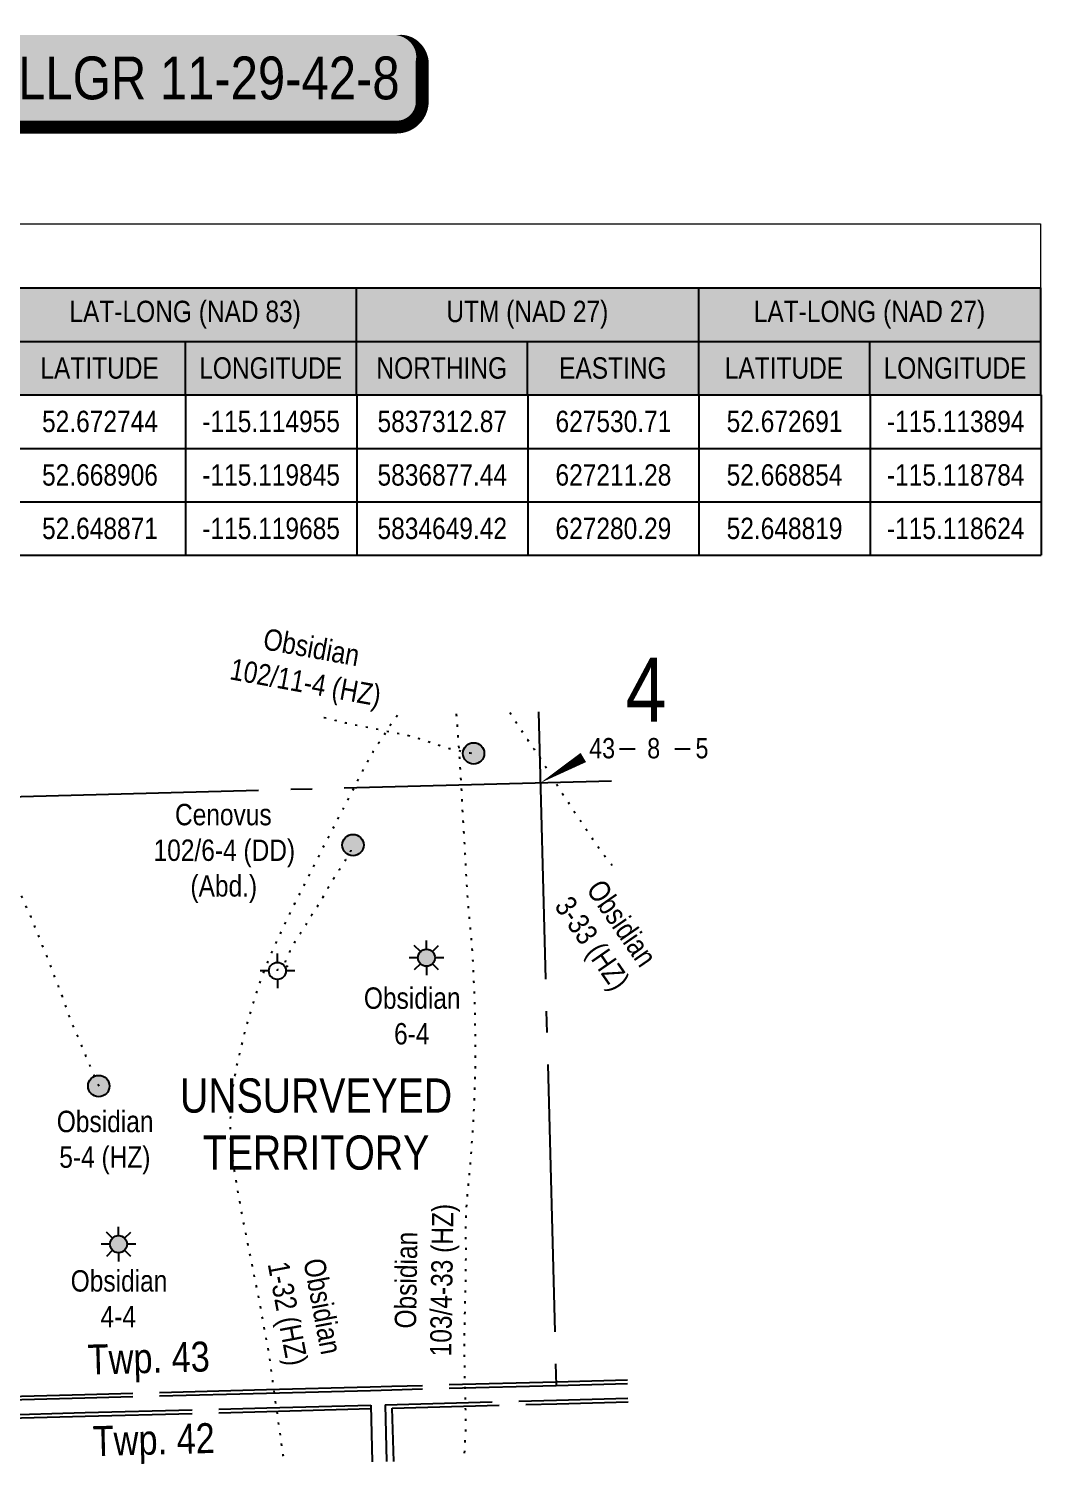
# Model space of a CAD drawing. Extents: x 623573 to 630850, y 5829278 to 5839468.
# Drawn here: x 625033 to 626453, y 5832191 to 5834205 of the extents above; entities that cross this region are included whole.
import ezdxf
from ezdxf.enums import TextEntityAlignment as Align

# ---------------------------------------------------------------- set-up
doc = ezdxf.new("R2010")
doc.units = 0
doc.header["$LTSCALE"] = 5
for name, pattern in [('foc-DOT', [1, 0.2, -0.8]), ('foc-QUARTERLINE', [33, 25, -3, 2, -3]), ('foc-UNSURVEYED', [12.5, 10, -2.5])]:
    doc.linetypes.add(name, pattern=pattern)
doc.layers.get('Defpoints').update_dxf_attribs({"color": 9})
for name, color, linetype in [('10', 1, 'Continuous'), ('9', 3, 'Continuous'), ('ABADATA-DRILL-T', 8, 'Continuous'), ('AS-DRILL', 8, 'foc-DOT'), ('AS-DRILL-T', 8, 'Continuous'), ('C-WS-S', 8, 'Continuous'), ('CG-NOTES', 7, 'Continuous'), ('D-TXT', 6, 'Continuous'), ('F-WS-S', 8, 'Continuous'), ('L-QSEC', 8, 'foc-QUARTERLINE'), ('L-SECLBL', 7, 'Continuous'), ('L-UNS-T', 3, 'Continuous'), ('L-USEC', 7, 'foc-UNSURVEYED')]:
    doc.layers.add(name, color=color, linetype=linetype)
doc.styles.add('80', font='ARIALN.TTF', dxfattribs={"height": 10})
doc.styles.add('80B', font='ARIALNB.TTF', dxfattribs={"height": 25})
doc.styles.add('80L', font='ARIALN.TTF', dxfattribs={"height": 10})
doc.styles.add('SIMPLEX', font='ARIALN.TTF')

# ---------------------------------------------------------------- blocks, each defined once
blk = doc.blocks.new('L-SECLBL')
at = {"layer": '9', "color": 7}
for p, q in [((-5.08, -27.83), (-12.29, -27.83)), ((20.7, -27.83), (13.5, -27.83))]:
    blk.add_line(p, q, dxfattribs=at)
at = {"layer": '10', "color": 2, "style": 'SIMPLEX'}
blk.add_attdef('SEC', text='', height=30, dxfattribs=at).set_placement((0, 0), align=Align.MIDDLE)
at = {"layer": '10', "color": 5, "style": '80L'}
blk.add_attdef('TWP', text='', height=9.5, dxfattribs=at).set_placement((-14.43, -27.37), align=Align.MIDDLE_RIGHT)
blk.add_attdef('RGE', text='', height=9.5, dxfattribs=at).set_placement((3.62, -27.37), align=Align.MIDDLE_CENTER)
blk.add_attdef('MER', text='', height=9.5, dxfattribs=at).set_placement((23.17, -27.37), align=Align.MIDDLE_LEFT)
blk = doc.blocks.new('BH-Existing')
at = {"layer": 'AS-DRILL-T'}
h = blk.add_hatch(color=256, dxfattribs=at)
h.dxf.hatch_style = 1
edge = h.paths.add_edge_path()
edge.add_arc((0, 0), 0.5, 0, 360)
blk.add_circle((0, 0), 0.5, dxfattribs=at)
blk = doc.blocks.new('GABD')
for p, q in [((0, 0.81), (0, 1.62)), ((-0.81, 0), (-1.62, 0)), ((1.62, 0), (0.81, 0)), ((0, -0.81), (0, -1.62))]:
    blk.add_line(p, q)
blk.add_circle((0, 0), 0.8)
blk = doc.blocks.new('GAS')
h = blk.add_hatch(color=255)
h.dxf.hatch_style = 1
edge = h.paths.add_edge_path()
edge.add_arc((0, 0), 0.9, 0, 360)
for p, q in [((0, 0.81), (0, 1.62)), ((-0.81, 0), (-1.62, 0)), ((-0.57, 0.57), (-1.14, 1.14)), ((0.57, 0.57), (1.14, 1.14)), ((1.62, 0), (0.81, 0)), ((-0.57, -0.57), (-1.14, -1.14)), ((0, -0.81), (0, -1.62)), ((1.14, -1.14), (0.57, -0.57))]:
    blk.add_line(p, q)
blk.add_circle((0, 0), 0.8)
blk = doc.blocks.new('*U84')
h = blk.add_hatch(color=255)
edge = h.paths.add_edge_path()
edge.add_line((-89, -11.5), (89, -11.5))
edge.add_arc((89, -5.5), 6, 270, 360)
edge.add_line((95, -5.5), (95, 4))
edge.add_arc((89, 4), 6, 0, 90)
edge.add_line((89, 10), (-89, 10))
edge.add_arc((-89, 4), 6, 90, 180)
edge.add_line((-95, 4), (-95, -5.5))
edge.add_arc((-89, -5.5), 6, 180, 270)
at = {"color": 14, "flags": 128}
blk.add_lwpolyline([(-89, -11.5, 3, 3, 0), (89, -11.5, 3, 3, 0.414214), (95, -5.5, 3, 3, 0), (95, 4, 3, 0, 0.414214), (89, 10, 0, 0, 0), (-89, 10, 0, 0, 0.414214), (-95, 4, 0, 0, 0), (-95, -5.5, 0, 3, 0.414214)], format="xyseb", close=True, dxfattribs=at)
at = {"color": 14, "style": '80'}
blk.add_attdef('DRILL_001', (-16.45, -5), '', height=10, dxfattribs=at)
blk = doc.blocks.new('*T52')
at = {"layer": 'CG-NOTES', "color": 0, "linetype": 'ByBlock', "lineweight": -2, "transparency": 16777216}
for p, q in [((0, -30), (960, -30)), ((100, -30), (100, -80)), ((320, -30), (320, -80)), ((480, -30), (480, -80)), ((640, -30), (640, -80)), ((800, -30), (800, -80)), ((960, -30), (960, -80)), ((100, -55), (960, -55)), ((200, -55), (200, -80)), ((260, -55), (260, -80)), ((400, -55), (400, -80)), ((560, -55), (560, -80)), ((720, -55), (720, -80)), ((880, -55), (880, -80)), ((0, -80), (960, -80))]:
    blk.add_line(p, q, dxfattribs=at)
at = {"layer": 'CG-NOTES', "linetype": 'ByBlock', "lineweight": 15, "transparency": 16777216}
blk.add_line((0, -30), (0, -80), dxfattribs=at)
at = {"layer": 'CG-NOTES', "color": 254, "true_color": 0xd9d9d9, "transparency": 16777216}
for points in [[(0, -30), (0, -80), (100, -30), (100, -80)], [(100, -30), (100, -55), (320, -30), (320, -55)], [(320, -30), (320, -55), (480, -30), (480, -55)], [(480, -30), (480, -55), (640, -30), (640, -55)], [(640, -30), (640, -55), (800, -30), (800, -55)], [(800, -30), (800, -55), (960, -30), (960, -55)], [(100, -55), (100, -80), (200, -55), (200, -80)], [(200, -55), (200, -80), (260, -55), (260, -80)], [(260, -55), (260, -80), (320, -55), (320, -80)], [(320, -55), (320, -80), (400, -55), (400, -80)], [(400, -55), (400, -80), (480, -55), (480, -80)], [(480, -55), (480, -80), (560, -55), (560, -80)], [(560, -55), (560, -80), (640, -55), (640, -80)], [(640, -55), (640, -80), (720, -55), (720, -80)], [(720, -55), (720, -80), (800, -55), (800, -80)], [(800, -55), (800, -80), (880, -55), (880, -80)], [(880, -55), (880, -80), (960, -55), (960, -80)]]:
    blk.add_solid(points, dxfattribs=at)
at = {"layer": 'Defpoints', "color": 8, "linetype": 'ByBlock', "lineweight": 0, "transparency": 16777216}
for p, q in [((0, 0), (960, 0)), ((0, 0), (0, -30)), ((960, 0), (960, -30))]:
    blk.add_line(p, q, dxfattribs=at)
at = {"layer": 'CG-NOTES', "color": 14, "transparency": 16777216, "char_height": 10, "attachment_point": 5, "style": '80'}
for s, insert, width in [('LOCALS', (210, -42.5), 219.25), ('UTM (NAD 83)', (400, -42.5), 159.25), ('LAT-LONG (NAD 83)', (560, -42.5), 159.25), ('UTM (NAD 27)', (720, -42.5), 159.25), ('LAT-LONG (NAD 27)', (880, -42.5), 159.25), ('POINT', (50, -55), 99.25), ('LOCATION', (150, -67.5), 99.25), ('METES', (230, -67.5), 59.25), ('BOUNDS', (290, -67.5), 59.25), ('NORTHING', (360, -67.5), 79.25), ('EASTING', (440, -67.5), 79.25), ('LATITUDE', (520, -67.5), 79.25), ('LONGITUDE', (600, -67.5), 79.25), ('NORTHING', (680, -67.5), 79.25), ('EASTING', (760, -67.5), 79.25), ('LATITUDE', (840, -67.5), 79.25), ('LONGITUDE', (920, -67.5), 79.25)]:
    blk.add_mtext(s, dxfattribs=dict(at, insert=insert, width=width))
blk = doc.blocks.new('DRILL HEADING')
blk.add_blockref('*T52', (0, 80))
at = {"style": '80B'}
blk.add_attdef('DRILLNAME_001', (0.98, 59.01), '', height=12, dxfattribs=at)

msp = doc.modelspace()

# ---------------------------------------------------------------- linework, layer by layer
at = {"layer": 'AS-DRILL', "ltscale": 3, "flags": 128}
for points in [[(625550.326, 5833241.493), (625547.154, 5833237.352), (625542.629, 5833231.021), (625538.123, 5833224.36), (625533.623, 5833217.459), (625529.231, 5833210.671), (625524.723, 5833203.69), (625520.273, 5833196.791), (625515.874, 5833189.842), (625511.569, 5833182.757), (625507.352, 5833175.393), (625503.242, 5833167.722), (625499.334, 5833160.027), (625495.389, 5833152.17), (625491.32, 5833144.11), (625487.23, 5833136.06), (625483.004, 5833127.896), (625478.775, 5833119.821), (625473.663, 5833109.963), (625463.906, 5833091.11), (625456.375, 5833076.617), (625452.176, 5833068.523), (625443.836, 5833052.098), (625439.702, 5833043.846), (625435.682, 5833035.808), (625431.563, 5833027.717), (625427.356, 5833019.573), (625423.131, 5833011.349), (625418.983, 5833003.247), (625414.847, 5832995.055), (625410.59, 5832986.55), (625406.33, 5832978.145), (625402.109, 5832969.761), (625397.885, 5832961.127), (625393.81, 5832952.537), (625389.782, 5832944.028), (625385.738, 5832935.408), (625381.669, 5832926.588), (625377.773, 5832918.003), (625373.925, 5832909.168), (625370.251, 5832900.508), (625366.67, 5832891.781), (625363.229, 5832883.017), (625359.816, 5832873.994), (625356.61, 5832865.067), (625353.614, 5832856.105), (625350.725, 5832846.916), (625347.931, 5832837.919), (625345.074, 5832828.651), (625342.301, 5832819.604), (625339.631, 5832810.481), (625337.195, 5832801.564), (625334.817, 5832792.318), (625332.577, 5832783.166), (625330.389, 5832773.975), (625328.105, 5832764.592), (625325.892, 5832755.18), (625323.92, 5832745.725), (625322.176, 5832736.366), (625320.616, 5832726.831), (625319.292, 5832717.493), (625318.121, 5832708.019), (625317.228, 5832698.612), (625316.586, 5832689.202), (625316.136, 5832679.687), (625315.88, 5832670.027), (625315.825, 5832660.362), (625316.089, 5832650.696), (625316.713, 5832641.069), (625317.627, 5832631.44), (625318.787, 5832621.937), (625320.08, 5832612.358), (625321.437, 5832602.99), (625322.955, 5832593.607), (625326.204, 5832575.066), (625329.426, 5832556.804), (625332.721, 5832538.405), (625336.241, 5832520.221), (625339.994, 5832501.573), (625343.693, 5832483.405), (625347.47, 5832464.958), (625351.183, 5832446.669), (625354.792, 5832428.538), (625358.335, 5832409.845), (625361.738, 5832391.158), (625365.143, 5832372.771), (625368.488, 5832354.032), (625371.552, 5832335.317), (625374.107, 5832316.527), (625376.41, 5832297.832), (625379.093, 5832279.166), (625381.878, 5832260.373), (625384.463, 5832241.604), (625387.072, 5832223.086), (625389.848, 5832204.273), (625391.739, 5832191.298)], [(625447.364, 5833238.756), (625447.498, 5833238.724), (625455.089, 5833236.892), (625462.62, 5833235.029), (625470.289, 5833233.239), (625478.17, 5833231.405), (625486.303, 5833229.487), (625494.493, 5833227.7), (625502.356, 5833226.146), (625510.066, 5833224.737), (625517.776, 5833223.278), (625525.41, 5833221.708), (625532.983, 5833220.155), (625540.393, 5833218.749), (625547.611, 5833217.367), (625554.591, 5833215.959), (625561.331, 5833214.485), (625567.946, 5833212.858), (625574.516, 5833211.029), (625580.95, 5833209.077), (625587.195, 5833207.059), (625593.391, 5833204.981), (625599.699, 5833202.835), (625605.866, 5833200.766), (625611.931, 5833198.744), (625617.851, 5833196.898), (625623.404, 5833195.333), (625628.691, 5833193.981), (625633.673, 5833192.811), (625638.353, 5833191.733), (625642.882, 5833190.691), (625647.147, 5833189.772), (625651.207, 5833189.068), (625651.9, 5833188.966), (625657.151, 5833188.254)], [(625632.91, 5833243.688), (625632.958, 5833243.081), (625633.472, 5833236.112), (625633.98, 5833228.973), (625634.47, 5833221.743), (625634.986, 5833214.304), (625635.511, 5833206.536), (625636.067, 5833198.727), (625636.661, 5833190.59), (625637.22, 5833182.302), (625637.725, 5833174.123), (625638.231, 5833165.953), (625638.737, 5833157.744), (625639.234, 5833149.484), (625639.732, 5833140.854), (625640.197, 5833132.293), (625640.647, 5833123.582), (625641.075, 5833114.56), (625641.518, 5833105.709), (625642.043, 5833096.789), (625642.647, 5833087.542), (625643.215, 5833079.264), (625644.448, 5833059.02), (625644.61, 5833055.933), (625645.099, 5833046.843), (625645.584, 5833037.562), (625645.995, 5833028.39), (625646.465, 5833019.299), (625646.975, 5833010.169), (625647.513, 5833000.79), (625648.114, 5832991.613), (625648.834, 5832982.148), (625648.862, 5832981.829), (625649.596, 5832972.585), (625650.435, 5832963.134), (625651.332, 5832953.764), (625652.179, 5832944.383), (625653.036, 5832935.023), (625653.928, 5832925.453), (625654.822, 5832915.833), (625655.53, 5832906.429), (625656.012, 5832896.868), (625656.51, 5832887.438), (625656.965, 5832877.786), (625657.282, 5832868.402), (625657.606, 5832858.747), (625657.771, 5832854.399), (625657.964, 5832849.323), (625658.293, 5832839.888), (625658.559, 5832830.552), (625658.765, 5832821.204), (625658.945, 5832811.696), (625659.101, 5832802.367), (625659.242, 5832792.857), (625659.342, 5832783.356), (625659.362, 5832774.214), (625659.312, 5832764.719), (625659.264, 5832755.184), (625659.218, 5832745.88), (625658.834, 5832727.424), (625658.153, 5832708.469), (625657.358, 5832689.682), (625656.338, 5832670.668), (625655.149, 5832652), (625653.808, 5832633.018), (625652.379, 5832614.364), (625650.771, 5832596.046), (625648.874, 5832577.289), (625647.198, 5832558.519), (625646.245, 5832539.987), (625645.967, 5832521.323), (625646.049, 5832502.609), (625646.109, 5832483.624), (625645.964, 5832464.814), (625645.666, 5832445.779), (625645.266, 5832426.782), (625644.785, 5832407.803), (625644.334, 5832388.844), (625644.09, 5832369.991), (625644.087, 5832351.155), (625644.292, 5832332.354), (625644.618, 5832313.516), (625645.01, 5832294.83), (625645.437, 5832276.334), (625645.828, 5832257.318), (625645.657, 5832238.347), (625644.865, 5832219.43), (625643.726, 5832200.383), (625643.583, 5832197.993)], [(625708.031, 5833245.685), (625710.968, 5833241.148), (625715.066, 5833234.824), (625719.26, 5833228.262), (625723.58, 5833221.504), (625728.074, 5833214.579), (625732.698, 5833207.639), (625737.351, 5833200.749), (625741.9, 5833194.026), (625746.487, 5833187.365), (625751.181, 5833180.436), (625755.818, 5833173.386), (625760.411, 5833166.104), (625765.063, 5833158.504), (625769.685, 5833150.903), (625774.378, 5833143.264), (625779.323, 5833135.542), (625784.738, 5833127.431), (625795.871, 5833110.399), (625796.675, 5833109.109), (625801.764, 5833101.231), (625806.898, 5833093.553), (625812.094, 5833085.787), (625817.145, 5833078.218), (625822.299, 5833070.571), (625827.764, 5833062.842), (625833.273, 5833055.374), (625838.831, 5833047.898), (625844.35, 5833040.441), (625850.042, 5833032.838), (625853.835, 5833027.68)], [(624928.068, 5833224.951), (624930.29, 5833219.638), (624932.866, 5833214.123), (624935.462, 5833208.93), (624938.094, 5833203.547), (624940.497, 5833197.747), (624942.61, 5833191.551), (624944.665, 5833185.262), (624946.826, 5833179.127), (624949.133, 5833173.155), (624951.423, 5833167.453), (624953.616, 5833162.018), (624955.711, 5833156.912), (624957.747, 5833152.123), (624959.753, 5833147.304), (624961.709, 5833142.163), (624963.634, 5833137.002), (624965.515, 5833132.04), (624967.384, 5833127.147), (624969.341, 5833122.286), (624971.557, 5833117.123), (624973.855, 5833111.891), (624976.022, 5833106.666), (624978.161, 5833101.4), (624980.318, 5833096.205), (624982.424, 5833091.028), (624984.423, 5833085.749), (624986.357, 5833080.277), (624988.268, 5833074.895), (624990.127, 5833069.592), (624992.024, 5833064.4), (624994.03, 5833059.211), (624996.143, 5833053.794), (624998.229, 5833048.617), (625000.382, 5833043.562), (625002.614, 5833038.569), (625004.816, 5833033.534), (625006.975, 5833028.269), (625009.082, 5833023.032), (625011.192, 5833017.716), (625013.368, 5833012.181), (625015.547, 5833006.516), (625017.799, 5833000.733), (625020.109, 5832995.021), (625022.418, 5832989.36), (625024.733, 5832983.859), (625027.135, 5832978.47), (625029.552, 5832973.251), (625031.842, 5832968.309), (625034.078, 5832963.526), (625036.242, 5832958.441), (625038.439, 5832952.857), (625040.759, 5832947.135), (625043.088, 5832941.504), (625045.42, 5832935.713), (625047.724, 5832929.862), (625049.99, 5832924.319), (625052.23, 5832918.986), (625054.41, 5832913.661), (625056.518, 5832908.425), (625058.578, 5832903.477), (625060.58, 5832898.477), (625062.622, 5832893.049), (625064.714, 5832887.662), (625066.747, 5832882.603), (625068.631, 5832877.511), (625070.514, 5832872.468), (625072.506, 5832867.419), (625074.606, 5832862.122), (625076.502, 5832857.34), (625078.443, 5832852.359), (625080.151, 5832847.482), (625081.823, 5832842.434), (625083.699, 5832836.911), (625085.717, 5832830.902), (625087.759, 5832825.114), (625089.662, 5832820.042), (625091.569, 5832815.23), (625093.578, 5832810.311), (625095.669, 5832805.324), (625097.931, 5832800.321), (625100.203, 5832795.319), (625102.424, 5832790.345), (625104.573, 5832785.43), (625106.65, 5832780.223), (625108.741, 5832774.845), (625110.88, 5832769.57), (625113.086, 5832764.416), (625115.318, 5832759.392), (625117.381, 5832754.705), (625119.24, 5832750.182), (625120.996, 5832745.776), (625122.707, 5832741.559), (625124.423, 5832737.523), (625126.136, 5832733.617), (625127.757, 5832729.808), (625129.35, 5832726.248), (625129.9, 5832725.112), (625131.61, 5832721.706)], [(625382.038, 5832883.221), (625382.033, 5832883.391), (625382.025, 5832883.711), (625382.011, 5832884.221), (625382, 5832884.671), (625382.135, 5832884.865), (625382.446, 5832885.193), (625382.886, 5832885.594), (625383.464, 5832886.04), (625384.114, 5832886.427), (625384.893, 5832886.878), (625385.619, 5832887.417), (625386.279, 5832887.814), (625386.971, 5832888.123), (625387.704, 5832888.372), (625388.489, 5832888.603), (625389.163, 5832888.811), (625389.719, 5832888.995), (625390.304, 5832889.171), (625391.009, 5832889.369), (625391.863, 5832889.612), (625392.701, 5832889.694), (625393.371, 5832889.722), (625394.139, 5832889.792), (625394.932, 5832889.712), (625395.843, 5832889.666), (625396.333, 5832889.689), (625396.547, 5832889.525), (625396.377, 5832889.52), (625395.651, 5832890.131), (625394.523, 5832890.432), (625393.373, 5832890.412), (625392.308, 5832890.584), (625391.309, 5832890.137), (625390.71, 5832889.731), (625390.62, 5832889.719), (625390.579, 5832889.758), (625390.527, 5832889.847), (625390.493, 5832889.966), (625390.548, 5832890.177), (625390.659, 5832890.5), (625390.849, 5832890.896), (625391.067, 5832891.342), (625391.283, 5832891.877), (625391.518, 5832892.474), (625391.8, 5832893.171), (625392.148, 5832894.001), (625392.612, 5832894.993), (625393.123, 5832896.097), (625393.673, 5832897.242), (625394.259, 5832898.548), (625394.891, 5832900.005), (625395.582, 5832901.494), (625396.292, 5832903.053), (625397.083, 5832904.914), (625397.951, 5832906.908), (625398.828, 5832908.911), (625399.784, 5832910.997), (625400.808, 5832913.155), (625401.918, 5832915.425), (625403.11, 5832917.667), (625404.42, 5832919.952), (625405.792, 5832922.179), (625407.164, 5832924.416), (625408.496, 5832926.642), (625409.877, 5832928.899), (625411.386, 5832931.259), (625412.884, 5832933.609), (625414.344, 5832935.938), (625415.776, 5832938.147), (625417.259, 5832940.347), (625418.711, 5832942.586), (625420.11, 5832944.893), (625421.433, 5832947.099), (625422.707, 5832949.253), (625423.932, 5832951.346), (625425.186, 5832953.519), (625426.362, 5832955.581), (625427.531, 5832957.542), (625428.77, 5832959.476), (625430.128, 5832961.492), (625431.564, 5832963.56), (625433.038, 5832965.7), (625434.423, 5832967.817), (625437.178, 5832972.221), (625438.626, 5832974.62), (625440.034, 5832976.978), (625441.444, 5832979.296), (625442.922, 5832981.675), (625444.331, 5832984.003), (625445.76, 5832986.351), (625447.092, 5832988.577), (625448.355, 5832990.741), (625449.688, 5832992.927), (625450.973, 5832995.061), (625452.159, 5832997.123), (625453.306, 5832999.174), (625454.402, 5833001.214), (625455.448, 5833003.282), (625456.456, 5833005.299), (625457.533, 5833007.318), (625458.698, 5833009.419), (625459.856, 5833011.42), (625461.134, 5833013.405), (625462.474, 5833015.341), (625463.774, 5833017.245), (625465.024, 5833019.169), (625466.263, 5833021.122), (625467.504, 5833023.035), (625468.775, 5833024.899), (625470.067, 5833026.724), (625471.38, 5833028.549), (625472.662, 5833030.393), (625473.721, 5833031.982), (625474.779, 5833033.58), (625475.749, 5833035.106), (625476.631, 5833036.57), (625477.453, 5833038.022), (625478.227, 5833039.413), (625478.973, 5833040.723), (625479.739, 5833042.013), (625480.507, 5833043.244), (625481.207, 5833044.413), (625481.857, 5833045.55), (625482.499, 5833046.628), (625483.093, 5833047.623), (625483.627, 5833048.628), (625484.121, 5833049.601), (625484.587, 5833050.534), (625484.985, 5833051.384), (625485.365, 5833052.155), (625485.714, 5833052.934), (625486.044, 5833053.713), (625486.355, 5833054.431), (625486.637, 5833055.129), (625486.908, 5833055.836), (625487.139, 5833056.563), (625487.341, 5833057.268), (625487.556, 5833057.854), (625487.712, 5833058.388), (625487.819, 5833058.882), (625487.929, 5833059.255), (625488.021, 5833059.537), (625488.077, 5833059.709), (625488.156, 5833059.751), (625488.235, 5833059.783), (625488.315, 5833059.795), (625488.326, 5833059.755), (625488.275, 5833059.774), (625488.245, 5833059.793), (625488.28, 5833059.594), (625488.289, 5833059.264), (625488.261, 5833059.163)]]:
    msp.add_lwpolyline(points, dxfattribs=at)
at = {"layer": 'CG-NOTES', "color": 7, "lineweight": 25}
for p, q in [((623573.253, 5833691.159), (626453.253, 5833691.159)), ((625253.253, 5833691.159), (625253.253, 5833466.159)), ((625493.253, 5833691.159), (625493.253, 5833466.159)), ((625733.253, 5833691.159), (625733.253, 5833466.159)), ((625973.253, 5833691.159), (625973.253, 5833466.159)), ((626213.253, 5833691.159), (626213.253, 5833466.159)), ((626453.253, 5833691.159), (626453.253, 5833466.159)), ((623573.253, 5833616.159), (626453.253, 5833616.159)), ((623573.253, 5833541.159), (626453.253, 5833541.159)), ((623573.253, 5833466.159), (626453.253, 5833466.159))]:
    msp.add_line(p, q, dxfattribs=at)
at = {"layer": 'L-QSEC', "ltscale": 3}
for p, q in [((625747.984, 5833246.747), (625773.077, 5832301.471)), ((625850.602, 5833149.44), (624937.623, 5833125.172))]:
    msp.add_line(p, q, dxfattribs=at)
at = {"layer": 'L-SECLBL', "flags": 128}
msp.add_lwpolyline([(625750.638, 5833146.783, 0, 14.995, 0), (625811.069, 5833182.596, 0, 0, 0)], format="xyseb", dxfattribs=at)
at = {"layer": 'L-USEC', "ltscale": 3}
for p, q in [((625772.943, 5832306.499), (625542.428, 5832300.371)), ((625872.908, 5832309.156), (625772.943, 5832306.499)), ((625873.042, 5832304.128), (625773.077, 5832301.471)), ((625112.04, 5832283.899), (624960.299, 5832279.865)), ((625111.906, 5832288.927), (624970.205, 5832285.16)), ((625366.542, 5832295.696), (625111.906, 5832288.927)), ((625366.676, 5832290.668), (625112.04, 5832283.899)), ((625512.273, 5832299.569), (625366.542, 5832295.696)), ((625512.407, 5832294.541), (625366.676, 5832290.668)), ((625542.428, 5832300.371), (625512.273, 5832299.569)), ((625542.561, 5832295.343), (625512.407, 5832294.541)), ((625773.077, 5832301.471), (625542.561, 5832295.343)), ((625773.611, 5832281.319), (625873.577, 5832283.981)), ((625112.562, 5832263.712), (625367.214, 5832270.495)), ((625112.696, 5832258.683), (625367.348, 5832265.467)), ((625367.214, 5832270.495), (625512.933, 5832274.376)), ((625367.348, 5832265.467), (625513.065, 5832269.348)), ((625512.933, 5832274.376), (625515.022, 5832194.575)), ((625533.046, 5832274.913), (625773.611, 5832281.319)), ((625533.046, 5832274.913), (625535.135, 5832195.11)), ((625543.219, 5832270.152), (625773.745, 5832276.29)), ((625545.176, 5832195.377), (625543.219, 5832270.152)), ((625773.745, 5832276.29), (625873.71, 5832278.953)), ((624970.882, 5832259.938), (625112.562, 5832263.712)), ((624971.016, 5832254.909), (625112.696, 5832258.683))]:
    msp.add_line(p, q, dxfattribs=at)

# ---------------------------------------------------------------- block references
ref = msp.add_blockref('*U84', (625015.16, 5834135.673), dxfattribs=dict(xscale=6.000000000000023, yscale=6.000000000000023, zscale=6.000000000000023))
ref.add_attrib('DRILL_001', 'OBSIDIAN HZ WILLGR 11-29-42-8', (624476.408, 5834105.653), dxfattribs={"color": 14, "height": 60, "style": '80'})
at = {"layer": 'AS-DRILL-T', "xscale": 29.98945950000015, "yscale": 29.98945950000015, "zscale": 29.98945950000015}
for p in [(625657.151, 5833188.254), (625488.077, 5833059.709), (625131.61, 5832721.706)]:
    msp.add_blockref('BH-Existing', p, dxfattribs=at)
at = {"layer": 'C-WS-S', "color": 6, "xscale": 14.99472975000008, "yscale": 14.99472975000008, "zscale": 14.99472975000008}
for p in [(625591.065, 5832901.742), (625159.306, 5832499.967)]:
    msp.add_blockref('GAS', p, dxfattribs=at)
at = {"layer": 'CG-NOTES', "xscale": 2.99894595, "yscale": 2.99894595, "zscale": 2.99894595}
msp.add_blockref('DRILL HEADING', (623573.253, 5833691.159), dxfattribs=at)
at = {"layer": 'F-WS-S', "color": 6, "xscale": 14.99472975000008, "yscale": 14.99472975000008, "zscale": 14.99472975000008}
msp.add_blockref('GABD', (625382.038, 5832883.221), dxfattribs=at)
at = {"layer": 'L-SECLBL', "color": 2, "xscale": 2.998945950000012, "yscale": 2.998945950000012, "zscale": 2.998945950000012}
msp.add_blockref('L-SECLBL', (625898.868, 5833277.693), dxfattribs=at).add_auto_attribs({'SEC': '4', 'TWP': '43', 'RGE': '8', 'MER': '5'})

# ---------------------------------------------------------------- texts
at = {"layer": 'ABADATA-DRILL-T', "char_height": 29.98946, "attachment_point": 1, "style": '80L'}
for s, width, insert, rotation in [('\\pi40.333;Obsidian\\P\\pi2.0283;102/11-4 (HZ)', 212.12128, (625326.197, 5833371.539), 349.644141), ('\\pi6.8852;Obsidian\\P\\pi0.86076;3-33 (HZ)', 145.22497, (625834.845, 5833020.22), 304.730454), ('\\pi40.333;Obsidian\\P\\pi2.0283;103/4-33 (HZ)', 212.12128, (625545.877, 5832341.656), 89.144591), ('\\pi6.8852;Obsidian\\P\\pi2.0166;1-32 (HZ)', 145.22497, (625446.528, 5832489.097), 280.733224)]:
    msp.add_mtext_dynamic_manual_height_columns(s, width=width, gutter_width=49.976, heights=[0], dxfattribs=dict(at, insert=insert, rotation=rotation))
for s, width, insert in [('\\pi32.097;Cenovus\\P\\pi2.0256;102/6-4 (DD)\\P\\pi53.709;(Abd.)', 196.81432, (625206.375, 5833117.505)), ('\\pi-43.481;Obsidian\\P\\pi-1.1156;6-4', 44.49184, (625546.801, 5832860.099)), ('\\pi1.0428;Obsidian\\P\\pi4.5716;5-4 (HZ)', 133.54011, (625071.644, 5832687.098)), ('\\pi-43.481;Obsidian\\P\\pi-1.5349;4-4', 44.49184, (625135.647, 5832463.516))]:
    msp.add_mtext_dynamic_manual_height_columns(s, width=width, gutter_width=49.976, heights=[0], dxfattribs=dict(at, insert=insert))
at = {"layer": 'CG-NOTES', "char_height": 30, "width": 231, "attachment_point": 5, "style": '80'}
for s, insert in [('52.672744', (625133.253, 5833653.659)), ('-115.114955', (625373.253, 5833653.659)), ('5837312.87', (625613.253, 5833653.659)), ('627530.71', (625853.253, 5833653.659)), ('52.672691', (626093.253, 5833653.659)), ('-115.113894', (626333.253, 5833653.659)), ('52.668906', (625133.253, 5833578.659)), ('-115.119845', (625373.253, 5833578.659)), ('5836877.44', (625613.253, 5833578.659)), ('627211.28', (625853.253, 5833578.659)), ('52.668854', (626093.253, 5833578.659)), ('-115.118784', (626333.253, 5833578.659)), ('52.648871', (625133.253, 5833503.659)), ('-115.119685', (625373.253, 5833503.659)), ('5834649.42', (625613.253, 5833503.659)), ('627280.29', (625853.253, 5833503.659)), ('52.648819', (626093.253, 5833503.659)), ('-115.118624', (626333.253, 5833503.659))]:
    msp.add_mtext(s, dxfattribs=dict(at, insert=insert))
at = {"layer": 'D-TXT', "color": 3, "char_height": 42, "attachment_point": 1, "rotation": 1.525674, "style": '80L'}
for s, width, insert in [('Twp. 43', 173.81825, (625115.497, 5832359.069)), ('Twp. 42', 188.52404, (625122.555, 5832244.706))]:
    msp.add_mtext_dynamic_manual_height_columns(s, width=width, gutter_width=47.5, heights=[0], dxfattribs=dict(at, insert=insert))

# ---------------------------------------------------------------- next in the draw order: texts
at = {"layer": 'L-UNS-T', "color": 3, "insert": (625436.289, 5832668.147), "char_height": 47.98314, "attachment_point": 5, "style": '80L', "bg_fill": 3, "box_fill_scale": 1.15, "bg_fill_color": 256, "bg_fill_true_color": 256, "bg_fill_transparency": 0}
msp.add_mtext_dynamic_manual_height_columns('UNSURVEYED TERRITORY', width=126.41375, gutter_width=47.5, heights=[0], dxfattribs=at)

doc.saveas('drawing.dxf')
